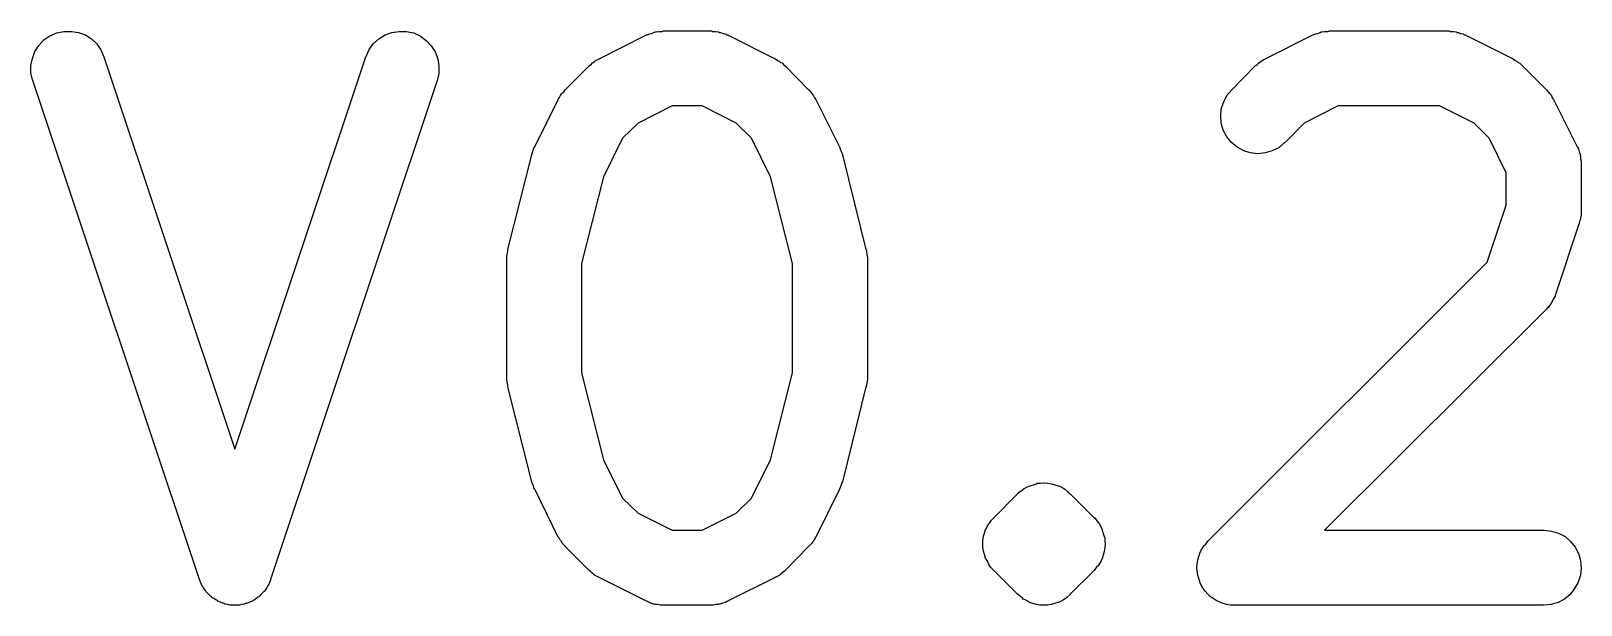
# Model space of a CAD drawing. Extents: x 195.1 to 235.6, y -143.1 to -103.
# Drawn here: x 216.068 to 219.17, y -133.027 to -131.877 of the extents above; entities that cross this region are included whole.
import ezdxf

# ---------------------------------------------------------------- set-up
doc = ezdxf.new("R2010")
doc.units = 0
doc.layers.add('BLACK', color=7, linetype='CONTINUOUS')

msp = doc.modelspace()

# ---------------------------------------------------------------- linework, layer by layer
at = {"layer": 'BLACK', "linetype": 'CONTINUOUS'}
for p, q in [((216.084, -131.906), (216.094, -131.895)), ((216.094, -131.895), (216.106, -131.887)), ((216.106, -131.887), (216.12, -131.881)), ((216.12, -131.881), (216.134, -131.878)), ((216.134, -131.878), (216.149, -131.878)), ((216.149, -131.878), (216.163, -131.88)), ((216.163, -131.88), (216.177, -131.885)), ((216.177, -131.885), (216.189, -131.893)), ((216.189, -131.893), (216.2, -131.903)), ((216.753, -131.903), (216.764, -131.893)), ((216.764, -131.893), (216.777, -131.885)), ((216.777, -131.885), (216.79, -131.88)), ((216.79, -131.88), (216.805, -131.878)), ((216.805, -131.878), (216.819, -131.878)), ((216.819, -131.878), (216.834, -131.881)), ((216.834, -131.881), (216.847, -131.887)), ((216.847, -131.887), (216.859, -131.896)), ((216.859, -131.896), (216.869, -131.907)), ((217.205, -131.933), (217.3, -131.885)), ((217.3, -131.885), (217.301, -131.885)), ((217.301, -131.885), (217.303, -131.884)), ((217.303, -131.884), (217.305, -131.883)), ((217.305, -131.883), (217.31, -131.882)), ((217.31, -131.882), (217.314, -131.88)), ((217.314, -131.88), (217.317, -131.879)), ((217.317, -131.879), (217.319, -131.879)), ((217.319, -131.879), (217.324, -131.878)), ((217.324, -131.878), (217.329, -131.878)), ((217.329, -131.878), (217.331, -131.878)), ((217.331, -131.878), (217.333, -131.877)), ((217.333, -131.877), (217.429, -131.877)), ((217.429, -131.877), (217.43, -131.877)), ((217.43, -131.877), (217.432, -131.878)), ((217.432, -131.878), (217.434, -131.878)), ((217.434, -131.878), (217.439, -131.878)), ((217.439, -131.878), (217.444, -131.879)), ((217.444, -131.879), (217.446, -131.88)), ((217.446, -131.88), (217.448, -131.88)), ((217.448, -131.88), (217.453, -131.882)), ((217.453, -131.882), (217.458, -131.883)), ((217.458, -131.883), (217.46, -131.885)), ((217.46, -131.885), (217.462, -131.885)), ((217.462, -131.885), (217.557, -131.933)), ((218.538, -131.933), (218.633, -131.885)), ((218.633, -131.885), (218.634, -131.885)), ((218.634, -131.885), (218.636, -131.884)), ((218.636, -131.884), (218.638, -131.883)), ((218.638, -131.883), (218.643, -131.882)), ((218.643, -131.882), (218.648, -131.88)), ((218.648, -131.88), (218.65, -131.879)), ((218.65, -131.879), (218.652, -131.879)), ((218.652, -131.879), (218.657, -131.878)), ((218.657, -131.878), (218.662, -131.878)), ((218.662, -131.878), (218.664, -131.878)), ((218.664, -131.878), (218.667, -131.877)), ((218.667, -131.877), (218.905, -131.877)), ((218.905, -131.877), (218.906, -131.877)), ((218.906, -131.877), (218.908, -131.878)), ((218.908, -131.878), (218.91, -131.878)), ((218.91, -131.878), (218.915, -131.878)), ((218.915, -131.878), (218.92, -131.879)), ((218.92, -131.879), (218.922, -131.88)), ((218.922, -131.88), (218.925, -131.88)), ((218.925, -131.88), (218.929, -131.882)), ((218.929, -131.882), (218.934, -131.883)), ((218.934, -131.883), (218.936, -131.885)), ((218.936, -131.885), (218.938, -131.885)), ((218.938, -131.885), (219.034, -131.933)), ((216.071, -131.932), (216.076, -131.918)), ((216.076, -131.918), (216.084, -131.906)), ((216.2, -131.903), (216.208, -131.915)), ((216.208, -131.915), (216.214, -131.929)), ((216.738, -131.929), (216.739, -131.928)), ((216.739, -131.928), (216.745, -131.914)), ((216.745, -131.914), (216.753, -131.903)), ((216.869, -131.907), (216.877, -131.919)), ((216.877, -131.919), (216.882, -131.933)), ((216.068, -131.946), (216.071, -131.932)), ((216.068, -131.961), (216.068, -131.946)), ((216.214, -131.929), (216.476, -132.715)), ((216.476, -132.715), (216.738, -131.929)), ((216.882, -131.933), (216.884, -131.947)), ((216.884, -131.947), (216.884, -131.962)), ((217.137, -131.995), (217.185, -131.947)), ((217.185, -131.947), (217.186, -131.946)), ((217.186, -131.946), (217.189, -131.944)), ((217.189, -131.944), (217.192, -131.941)), ((217.192, -131.941), (217.195, -131.939)), ((217.195, -131.939), (217.197, -131.937)), ((217.197, -131.937), (217.201, -131.935)), ((217.201, -131.935), (217.205, -131.933)), ((217.557, -131.933), (217.558, -131.933)), ((217.558, -131.933), (217.562, -131.936)), ((217.562, -131.936), (217.566, -131.938)), ((217.566, -131.938), (217.568, -131.94)), ((217.568, -131.94), (217.571, -131.941)), ((217.571, -131.941), (217.574, -131.944)), ((217.574, -131.944), (217.577, -131.947)), ((217.577, -131.947), (217.624, -131.995)), ((218.471, -131.995), (218.518, -131.947)), ((218.518, -131.947), (218.519, -131.946)), ((218.519, -131.946), (218.522, -131.944)), ((218.522, -131.944), (218.525, -131.941)), ((218.525, -131.941), (218.528, -131.939)), ((218.528, -131.939), (218.531, -131.937)), ((218.531, -131.937), (218.534, -131.935)), ((218.534, -131.935), (218.538, -131.933)), ((219.034, -131.933), (219.034, -131.933)), ((219.034, -131.933), (219.038, -131.936)), ((219.038, -131.936), (219.042, -131.938)), ((219.042, -131.938), (219.044, -131.94)), ((219.044, -131.94), (219.047, -131.941)), ((219.047, -131.941), (219.05, -131.944)), ((219.05, -131.944), (219.053, -131.947)), ((219.053, -131.947), (219.101, -131.995)), ((216.071, -131.975), (216.068, -131.961)), ((216.072, -131.976), (216.071, -131.975)), ((216.405, -132.976), (216.072, -131.976)), ((216.881, -131.976), (216.547, -132.976)), ((216.884, -131.962), (216.881, -131.976)), ((217.076, -132.109), (217.123, -132.014)), ((217.123, -132.014), (217.124, -132.013)), ((217.124, -132.013), (217.126, -132.01)), ((217.126, -132.01), (217.128, -132.006)), ((217.128, -132.006), (217.13, -132.003)), ((217.13, -132.003), (217.132, -132.001)), ((217.132, -132.001), (217.135, -131.998)), ((217.135, -131.998), (217.137, -131.995)), ((217.624, -131.995), (217.625, -131.995)), ((217.625, -131.995), (217.628, -131.999)), ((217.628, -131.999), (217.631, -132.002)), ((217.631, -132.002), (217.632, -132.004)), ((217.632, -132.004), (217.634, -132.007)), ((217.634, -132.007), (217.636, -132.011)), ((217.636, -132.011), (217.639, -132.014)), ((217.639, -132.014), (217.686, -132.109)), ((218.45, -132.033), (218.455, -132.019)), ((218.455, -132.019), (218.461, -132.006)), ((218.461, -132.006), (218.471, -131.995)), ((219.101, -131.995), (219.101, -131.995)), ((219.101, -131.995), (219.104, -131.999)), ((219.104, -131.999), (219.107, -132.002)), ((219.107, -132.002), (219.109, -132.004)), ((219.109, -132.004), (219.111, -132.007)), ((219.111, -132.007), (219.112, -132.011)), ((219.112, -132.011), (219.115, -132.014)), ((219.115, -132.014), (219.162, -132.109)), ((217.351, -132.027), (217.283, -132.062)), ((217.411, -132.027), (217.351, -132.027)), ((217.479, -132.062), (217.411, -132.027)), ((218.449, -132.047), (218.45, -132.033)), ((218.45, -132.062), (218.449, -132.047)), ((218.684, -132.027), (218.616, -132.062)), ((218.887, -132.027), (218.684, -132.027)), ((218.956, -132.062), (218.887, -132.027)), ((217.283, -132.062), (217.252, -132.092)), ((217.51, -132.092), (217.479, -132.062)), ((218.454, -132.076), (218.45, -132.062)), ((218.461, -132.089), (218.454, -132.076)), ((218.616, -132.062), (218.577, -132.101)), ((218.986, -132.092), (218.956, -132.062)), ((217.073, -132.116), (217.075, -132.11)), ((217.075, -132.11), (217.076, -132.11)), ((217.076, -132.11), (217.076, -132.109)), ((217.252, -132.092), (217.214, -132.169)), ((217.548, -132.169), (217.51, -132.092)), ((217.686, -132.109), (217.687, -132.11)), ((217.687, -132.11), (217.687, -132.111)), ((217.687, -132.111), (217.687, -132.111)), ((217.687, -132.111), (217.689, -132.117)), ((218.47, -132.1), (218.461, -132.089)), ((218.482, -132.11), (218.47, -132.1)), ((218.495, -132.117), (218.482, -132.11)), ((218.565, -132.111), (218.552, -132.117)), ((218.576, -132.101), (218.565, -132.111)), ((218.577, -132.101), (218.576, -132.101)), ((219.02, -132.161), (218.986, -132.092)), ((219.162, -132.109), (219.163, -132.11)), ((219.163, -132.11), (219.164, -132.112)), ((219.164, -132.112), (219.165, -132.114)), ((219.165, -132.114), (219.166, -132.119)), ((217.022, -132.315), (217.07, -132.125)), ((217.07, -132.124), (217.07, -132.123)), ((217.07, -132.123), (217.071, -132.123)), ((217.07, -132.125), (217.07, -132.124)), ((217.071, -132.123), (217.073, -132.116)), ((217.689, -132.117), (217.692, -132.124)), ((217.692, -132.124), (217.692, -132.124)), ((217.692, -132.124), (217.692, -132.125)), ((217.692, -132.125), (217.739, -132.315)), ((218.508, -132.121), (218.495, -132.117)), ((218.523, -132.123), (218.508, -132.121)), ((218.538, -132.121), (218.523, -132.123)), ((218.552, -132.117), (218.538, -132.121)), ((219.166, -132.119), (219.168, -132.124)), ((219.168, -132.124), (219.168, -132.126)), ((219.168, -132.126), (219.169, -132.128)), ((219.169, -132.128), (219.169, -132.133)), ((219.169, -132.133), (219.17, -132.138)), ((219.17, -132.138), (219.17, -132.141)), ((219.17, -132.141), (219.17, -132.143)), ((219.17, -132.143), (219.17, -132.238)), ((217.214, -132.169), (217.17, -132.343)), ((217.592, -132.343), (217.548, -132.169)), ((219.02, -132.226), (219.02, -132.161)), ((218.982, -132.34), (219.02, -132.226)), ((219.17, -132.238), (219.17, -132.239)), ((219.166, -132.262), (219.119, -132.405)), ((219.167, -132.258), (219.166, -132.262)), ((219.169, -132.254), (219.167, -132.258)), ((219.17, -132.248), (219.169, -132.251)), ((219.169, -132.251), (219.169, -132.254)), ((219.17, -132.239), (219.17, -132.243)), ((219.17, -132.243), (219.17, -132.248)), ((217.02, -132.33), (217.021, -132.324)), ((217.02, -132.331), (217.02, -132.33)), ((217.02, -132.332), (217.02, -132.331)), ((217.021, -132.324), (217.022, -132.318)), ((217.022, -132.316), (217.022, -132.315)), ((217.022, -132.318), (217.022, -132.316)), ((217.739, -132.315), (217.74, -132.316)), ((217.74, -132.316), (217.74, -132.317)), ((217.74, -132.317), (217.74, -132.319)), ((217.74, -132.319), (217.741, -132.325)), ((217.741, -132.325), (217.742, -132.331)), ((217.742, -132.331), (217.742, -132.332)), ((217.02, -132.333), (217.02, -132.332)), ((217.02, -132.571), (217.02, -132.333)), ((217.17, -132.343), (217.17, -132.562)), ((217.592, -132.562), (217.592, -132.343)), ((217.742, -132.332), (217.742, -132.333)), ((217.742, -132.333), (217.742, -132.571)), ((218.423, -132.899), (218.982, -132.34)), ((219.11, -132.423), (219.107, -132.427)), ((219.111, -132.421), (219.11, -132.423)), ((219.112, -132.419), (219.111, -132.421)), ((219.114, -132.414), (219.112, -132.419)), ((219.117, -132.41), (219.114, -132.414)), ((219.118, -132.408), (219.117, -132.41)), ((219.119, -132.405), (219.118, -132.406)), ((219.118, -132.406), (219.118, -132.408)), ((219.101, -132.434), (218.657, -132.877)), ((219.102, -132.432), (219.101, -132.434)), ((219.104, -132.431), (219.102, -132.432)), ((219.107, -132.427), (219.104, -132.431)), ((217.02, -132.573), (217.02, -132.571)), ((217.02, -132.574), (217.02, -132.573)), ((217.021, -132.58), (217.02, -132.574)), ((217.17, -132.562), (217.214, -132.736)), ((217.548, -132.736), (217.592, -132.562)), ((217.742, -132.575), (217.741, -132.581)), ((217.742, -132.571), (217.742, -132.572)), ((217.742, -132.572), (217.742, -132.574)), ((217.742, -132.574), (217.742, -132.575)), ((217.022, -132.586), (217.021, -132.58)), ((217.022, -132.587), (217.022, -132.586)), ((217.022, -132.589), (217.022, -132.587)), ((217.022, -132.59), (217.022, -132.589)), ((217.07, -132.78), (217.022, -132.59)), ((217.739, -132.59), (217.692, -132.78)), ((217.74, -132.588), (217.739, -132.59)), ((217.741, -132.581), (217.74, -132.587)), ((217.74, -132.587), (217.74, -132.588)), ((217.214, -132.736), (217.252, -132.813)), ((217.51, -132.813), (217.548, -132.736)), ((217.07, -132.781), (217.07, -132.78)), ((217.07, -132.78), (217.07, -132.78)), ((217.073, -132.787), (217.07, -132.781)), ((217.075, -132.794), (217.073, -132.787)), ((217.075, -132.795), (217.075, -132.794)), ((217.075, -132.794), (217.075, -132.794)), ((217.076, -132.795), (217.075, -132.795)), ((217.123, -132.891), (217.076, -132.795)), ((217.686, -132.795), (217.639, -132.891)), ((217.689, -132.788), (217.686, -132.795)), ((217.686, -132.795), (217.686, -132.795)), ((217.686, -132.795), (217.686, -132.795)), ((217.691, -132.782), (217.689, -132.788)), ((217.692, -132.781), (217.691, -132.781)), ((217.691, -132.781), (217.691, -132.782)), ((217.692, -132.78), (217.692, -132.781)), ((218.048, -132.799), (218.054, -132.795)), ((218.054, -132.794), (218.061, -132.791)), ((218.054, -132.795), (218.054, -132.794)), ((218.054, -132.794), (218.054, -132.794)), ((218.054, -132.794), (218.054, -132.794)), ((218.054, -132.794), (218.054, -132.794)), ((218.061, -132.791), (218.067, -132.788)), ((218.067, -132.788), (218.074, -132.786)), ((218.067, -132.788), (218.067, -132.788)), ((218.067, -132.788), (218.067, -132.788)), ((218.067, -132.788), (218.067, -132.788)), ((218.067, -132.788), (218.067, -132.788)), ((218.074, -132.786), (218.081, -132.784)), ((218.081, -132.784), (218.081, -132.783)), ((218.081, -132.783), (218.081, -132.783)), ((218.081, -132.783), (218.081, -132.783)), ((218.081, -132.783), (218.088, -132.783)), ((218.081, -132.784), (218.081, -132.784)), ((218.088, -132.783), (218.095, -132.782)), ((218.095, -132.782), (218.096, -132.782)), ((218.096, -132.782), (218.096, -132.782)), ((218.096, -132.782), (218.096, -132.782)), ((218.096, -132.782), (218.096, -132.782)), ((218.096, -132.782), (218.103, -132.783)), ((218.103, -132.783), (218.11, -132.784)), ((218.11, -132.784), (218.11, -132.784)), ((218.11, -132.784), (218.11, -132.784)), ((218.11, -132.784), (218.11, -132.784)), ((218.11, -132.784), (218.111, -132.784)), ((218.111, -132.784), (218.117, -132.786)), ((218.117, -132.786), (218.117, -132.786)), ((218.117, -132.786), (218.124, -132.788)), ((218.124, -132.788), (218.124, -132.788)), ((218.124, -132.788), (218.124, -132.788)), ((218.124, -132.788), (218.124, -132.788)), ((218.124, -132.788), (218.125, -132.788)), ((218.125, -132.788), (218.131, -132.791)), ((218.131, -132.791), (218.137, -132.795)), ((218.137, -132.795), (218.137, -132.795)), ((218.137, -132.795), (218.137, -132.795)), ((218.137, -132.795), (218.137, -132.795)), ((218.137, -132.795), (218.137, -132.795)), ((218.137, -132.795), (218.143, -132.8)), ((217.252, -132.813), (217.283, -132.843)), ((217.479, -132.843), (217.51, -132.813)), ((217.995, -132.852), (218.042, -132.804)), ((218.042, -132.804), (218.043, -132.804)), ((218.043, -132.803), (218.048, -132.799)), ((218.043, -132.804), (218.043, -132.803)), ((218.043, -132.804), (218.043, -132.804)), ((218.043, -132.804), (218.043, -132.804)), ((218.043, -132.804), (218.043, -132.804)), ((218.043, -132.804), (218.043, -132.804)), ((218.043, -132.804), (218.043, -132.804)), ((218.143, -132.8), (218.148, -132.804)), ((218.148, -132.804), (218.196, -132.852)), ((217.283, -132.843), (217.351, -132.877)), ((217.411, -132.877), (217.479, -132.843)), ((217.986, -132.863), (217.99, -132.857)), ((217.99, -132.857), (217.995, -132.852)), ((218.196, -132.852), (218.196, -132.852)), ((218.196, -132.852), (218.196, -132.852)), ((218.196, -132.852), (218.196, -132.852)), ((218.196, -132.852), (218.197, -132.852)), ((218.197, -132.852), (218.201, -132.858)), ((218.201, -132.858), (218.205, -132.863)), ((217.351, -132.877), (217.411, -132.877)), ((217.974, -132.889), (217.976, -132.883)), ((217.974, -132.89), (217.974, -132.889)), ((217.976, -132.883), (217.978, -132.876)), ((217.978, -132.876), (217.979, -132.876)), ((217.979, -132.875), (217.982, -132.869)), ((217.979, -132.876), (217.979, -132.875)), ((217.982, -132.869), (217.985, -132.863)), ((217.985, -132.863), (217.985, -132.863)), ((217.985, -132.863), (217.986, -132.863)), ((218.205, -132.863), (218.206, -132.864)), ((218.206, -132.864), (218.206, -132.864)), ((218.206, -132.864), (218.209, -132.87)), ((218.209, -132.87), (218.212, -132.876)), ((218.212, -132.876), (218.212, -132.877)), ((218.212, -132.877), (218.212, -132.877)), ((218.212, -132.877), (218.214, -132.884)), ((218.214, -132.884), (218.216, -132.89)), ((218.657, -132.877), (219.095, -132.877)), ((219.095, -132.877), (219.096, -132.877)), ((219.096, -132.877), (219.111, -132.879)), ((219.111, -132.879), (219.125, -132.883)), ((219.125, -132.883), (219.138, -132.89)), ((217.126, -132.894), (217.123, -132.891)), ((217.128, -132.898), (217.126, -132.894)), ((217.13, -132.9), (217.128, -132.898)), ((217.131, -132.903), (217.13, -132.9)), ((217.134, -132.906), (217.131, -132.903)), ((217.137, -132.909), (217.134, -132.906)), ((217.137, -132.91), (217.137, -132.909)), ((217.185, -132.958), (217.137, -132.91)), ((217.624, -132.91), (217.577, -132.958)), ((217.627, -132.907), (217.624, -132.91)), ((217.63, -132.904), (217.627, -132.907)), ((217.632, -132.901), (217.63, -132.904)), ((217.634, -132.899), (217.632, -132.901)), ((217.636, -132.895), (217.634, -132.899)), ((217.638, -132.892), (217.636, -132.895)), ((217.639, -132.891), (217.638, -132.892)), ((217.973, -132.897), (217.974, -132.89)), ((217.973, -132.904), (217.973, -132.897)), ((217.973, -132.911), (217.973, -132.904)), ((217.973, -132.904), (217.973, -132.904)), ((217.973, -132.904), (217.973, -132.904)), ((217.974, -132.919), (217.973, -132.911)), ((217.974, -132.89), (217.974, -132.89)), ((217.976, -132.926), (217.974, -132.919)), ((217.974, -132.919), (217.974, -132.919)), ((217.974, -132.919), (217.974, -132.919)), ((218.216, -132.92), (218.214, -132.927)), ((218.216, -132.89), (218.217, -132.891)), ((218.217, -132.912), (218.216, -132.92)), ((218.216, -132.92), (218.216, -132.92)), ((218.216, -132.92), (218.216, -132.92)), ((218.217, -132.891), (218.217, -132.891)), ((218.217, -132.891), (218.217, -132.898)), ((218.217, -132.898), (218.218, -132.905)), ((218.218, -132.906), (218.217, -132.912)), ((218.218, -132.905), (218.218, -132.905)), ((218.218, -132.905), (218.218, -132.906)), ((218.407, -132.923), (218.41, -132.917)), ((218.41, -132.917), (218.414, -132.911)), ((218.414, -132.91), (218.419, -132.905)), ((218.414, -132.911), (218.414, -132.91)), ((218.414, -132.911), (218.414, -132.911)), ((218.419, -132.905), (218.423, -132.899)), ((219.138, -132.89), (219.149, -132.9)), ((219.149, -132.9), (219.158, -132.911)), ((219.158, -132.911), (219.165, -132.924)), ((217.978, -132.933), (217.976, -132.926)), ((217.982, -132.939), (217.978, -132.933)), ((217.978, -132.933), (217.978, -132.933)), ((217.978, -132.933), (217.978, -132.933)), ((217.985, -132.946), (217.982, -132.939)), ((217.989, -132.952), (217.985, -132.946)), ((217.985, -132.946), (217.985, -132.946)), ((217.985, -132.946), (217.985, -132.946)), ((218.205, -132.947), (218.2, -132.952)), ((218.209, -132.94), (218.205, -132.946)), ((218.205, -132.946), (218.205, -132.947)), ((218.205, -132.947), (218.205, -132.947)), ((218.212, -132.934), (218.209, -132.94)), ((218.214, -132.927), (218.212, -132.934)), ((218.212, -132.934), (218.212, -132.934)), ((218.212, -132.934), (218.212, -132.934)), ((218.401, -132.952), (218.402, -132.945)), ((218.402, -132.945), (218.403, -132.938)), ((218.403, -132.937), (218.405, -132.93)), ((218.403, -132.938), (218.403, -132.937)), ((218.403, -132.937), (218.403, -132.937)), ((218.405, -132.93), (218.407, -132.924)), ((218.407, -132.924), (218.407, -132.923)), ((218.407, -132.923), (218.407, -132.923)), ((219.165, -132.924), (219.169, -132.938)), ((219.169, -132.938), (219.17, -132.953)), ((216.407, -132.981), (216.405, -132.976)), ((216.409, -132.986), (216.407, -132.981)), ((216.545, -132.982), (216.543, -132.987)), ((216.547, -132.977), (216.545, -132.982)), ((216.547, -132.976), (216.547, -132.977)), ((217.188, -132.96), (217.185, -132.958)), ((217.191, -132.963), (217.188, -132.96)), ((217.194, -132.965), (217.191, -132.963)), ((217.196, -132.967), (217.194, -132.965)), ((217.2, -132.969), (217.196, -132.967)), ((217.204, -132.971), (217.2, -132.969)), ((217.205, -132.972), (217.204, -132.971)), ((217.3, -133.019), (217.205, -132.972)), ((217.557, -132.972), (217.462, -133.019)), ((217.561, -132.97), (217.557, -132.972)), ((217.565, -132.968), (217.561, -132.97)), ((217.567, -132.966), (217.565, -132.968)), ((217.57, -132.964), (217.567, -132.966)), ((217.573, -132.961), (217.57, -132.964)), ((217.576, -132.959), (217.573, -132.961)), ((217.577, -132.958), (217.576, -132.959)), ((217.994, -132.957), (217.989, -132.952)), ((217.995, -132.958), (217.994, -132.957)), ((217.994, -132.957), (217.994, -132.957)), ((217.994, -132.957), (217.994, -132.957)), ((217.994, -132.957), (217.994, -132.957)), ((218.042, -133.005), (217.995, -132.958)), ((218.196, -132.958), (218.148, -133.005)), ((218.2, -132.952), (218.196, -132.958)), ((218.402, -132.959), (218.401, -132.952)), ((218.401, -132.952), (218.401, -132.952)), ((218.401, -132.952), (218.401, -132.952)), ((218.403, -132.966), (218.402, -132.959)), ((218.403, -132.967), (218.403, -132.966)), ((218.405, -132.974), (218.403, -132.967)), ((218.403, -132.967), (218.403, -132.967)), ((218.407, -132.98), (218.405, -132.974)), ((218.407, -132.981), (218.407, -132.98)), ((218.41, -132.987), (218.407, -132.981)), ((218.407, -132.981), (218.407, -132.981)), ((219.164, -132.981), (219.157, -132.994)), ((219.169, -132.967), (219.164, -132.981)), ((219.17, -132.953), (219.169, -132.967)), ((216.41, -132.988), (216.409, -132.986)), ((216.411, -132.989), (216.41, -132.988)), ((216.414, -132.994), (216.411, -132.989)), ((216.417, -132.998), (216.414, -132.994)), ((216.418, -133), (216.417, -132.998)), ((216.419, -133.001), (216.418, -133)), ((216.423, -133.005), (216.419, -133.001)), ((216.427, -133.009), (216.423, -133.005)), ((216.429, -133.01), (216.427, -133.009)), ((216.43, -133.012), (216.429, -133.01)), ((216.434, -133.014), (216.43, -133.012)), ((216.521, -133.012), (216.517, -133.015)), ((216.523, -133.011), (216.521, -133.012)), ((216.525, -133.009), (216.523, -133.011)), ((216.528, -133.006), (216.525, -133.009)), ((216.532, -133.002), (216.528, -133.006)), ((216.534, -133), (216.532, -133.002)), ((216.535, -132.999), (216.534, -133)), ((216.538, -132.995), (216.535, -132.999)), ((216.541, -132.99), (216.538, -132.995)), ((216.542, -132.988), (216.541, -132.99)), ((216.543, -132.987), (216.542, -132.988)), ((218.048, -133.01), (218.042, -133.005)), ((218.053, -133.014), (218.048, -133.01)), ((218.142, -133.011), (218.137, -133.015)), ((218.148, -133.006), (218.142, -133.011)), ((218.148, -133.005), (218.148, -133.006)), ((218.148, -133.006), (218.148, -133.006)), ((218.148, -133.006), (218.148, -133.006)), ((218.148, -133.006), (218.148, -133.006)), ((218.148, -133.006), (218.148, -133.006)), ((218.148, -133.006), (218.148, -133.006)), ((218.148, -133.006), (218.148, -133.006)), ((218.413, -132.993), (218.41, -132.987)), ((218.414, -132.994), (218.413, -132.993)), ((218.418, -132.999), (218.414, -132.994)), ((218.414, -132.994), (218.414, -132.994)), ((218.423, -133.005), (218.418, -132.999)), ((218.428, -133.01), (218.423, -133.005)), ((218.423, -133.005), (218.423, -133.005)), ((218.423, -133.005), (218.423, -133.005)), ((218.434, -133.014), (218.428, -133.01)), ((219.148, -133.006), (219.137, -133.015)), ((219.157, -132.994), (219.148, -133.006)), ((216.439, -133.017), (216.434, -133.014)), ((216.441, -133.018), (216.439, -133.017)), ((216.442, -133.019), (216.441, -133.018)), ((216.447, -133.021), (216.442, -133.019)), ((216.452, -133.023), (216.447, -133.021)), ((216.454, -133.024), (216.452, -133.023)), ((216.456, -133.025), (216.454, -133.024)), ((216.461, -133.026), (216.456, -133.025)), ((216.466, -133.027), (216.461, -133.026)), ((216.468, -133.027), (216.466, -133.027)), ((216.47, -133.027), (216.468, -133.027)), ((216.476, -133.027), (216.47, -133.027)), ((216.481, -133.027), (216.476, -133.027)), ((216.483, -133.027), (216.481, -133.027)), ((216.485, -133.027), (216.483, -133.027)), ((216.49, -133.026), (216.485, -133.027)), ((216.495, -133.025), (216.49, -133.026)), ((216.497, -133.024), (216.495, -133.025)), ((216.499, -133.024), (216.497, -133.024)), ((216.504, -133.022), (216.499, -133.024)), ((216.509, -133.02), (216.504, -133.022)), ((216.511, -133.019), (216.509, -133.02)), ((216.513, -133.018), (216.511, -133.019)), ((216.517, -133.015), (216.513, -133.018)), ((217.302, -133.02), (217.3, -133.019)), ((217.304, -133.021), (217.302, -133.02)), ((217.309, -133.023), (217.304, -133.021)), ((217.313, -133.025), (217.309, -133.023)), ((217.316, -133.025), (217.313, -133.025)), ((217.318, -133.026), (217.316, -133.025)), ((217.323, -133.026), (217.318, -133.026)), ((217.328, -133.027), (217.323, -133.026)), ((217.33, -133.027), (217.328, -133.027)), ((217.332, -133.027), (217.33, -133.027)), ((217.333, -133.027), (217.332, -133.027)), ((217.429, -133.027), (217.333, -133.027)), ((217.431, -133.027), (217.429, -133.027)), ((217.433, -133.027), (217.431, -133.027)), ((217.438, -133.026), (217.433, -133.027)), ((217.443, -133.026), (217.438, -133.026)), ((217.445, -133.025), (217.443, -133.026)), ((217.447, -133.025), (217.445, -133.025)), ((217.452, -133.023), (217.447, -133.025)), ((217.457, -133.022), (217.452, -133.023)), ((217.459, -133.021), (217.457, -133.022)), ((217.461, -133.02), (217.459, -133.021)), ((217.462, -133.019), (217.461, -133.02)), ((218.053, -133.015), (218.053, -133.014)), ((218.053, -133.014), (218.053, -133.014)), ((218.054, -133.015), (218.053, -133.015)), ((218.053, -133.015), (218.053, -133.015)), ((218.06, -133.018), (218.054, -133.015)), ((218.066, -133.021), (218.06, -133.018)), ((218.066, -133.022), (218.066, -133.021)), ((218.066, -133.021), (218.066, -133.021)), ((218.073, -133.024), (218.066, -133.022)), ((218.066, -133.022), (218.066, -133.022)), ((218.066, -133.022), (218.066, -133.022)), ((218.08, -133.026), (218.073, -133.024)), ((218.087, -133.027), (218.08, -133.026)), ((218.08, -133.026), (218.08, -133.026)), ((218.08, -133.026), (218.08, -133.026)), ((218.08, -133.026), (218.08, -133.026)), ((218.08, -133.026), (218.08, -133.026)), ((218.094, -133.027), (218.087, -133.027)), ((218.095, -133.027), (218.094, -133.027)), ((218.102, -133.027), (218.095, -133.027)), ((218.095, -133.027), (218.095, -133.027)), ((218.095, -133.027), (218.095, -133.027)), ((218.095, -133.027), (218.095, -133.027)), ((218.109, -133.026), (218.102, -133.027)), ((218.11, -133.026), (218.109, -133.026)), ((218.109, -133.026), (218.109, -133.026)), ((218.109, -133.026), (218.109, -133.026)), ((218.109, -133.026), (218.109, -133.026)), ((218.116, -133.024), (218.11, -133.026)), ((218.123, -133.022), (218.116, -133.024)), ((218.124, -133.022), (218.123, -133.022)), ((218.123, -133.022), (218.123, -133.022)), ((218.123, -133.022), (218.123, -133.022)), ((218.123, -133.022), (218.123, -133.022)), ((218.13, -133.019), (218.124, -133.022)), ((218.136, -133.015), (218.13, -133.019)), ((218.137, -133.015), (218.136, -133.015)), ((218.136, -133.015), (218.136, -133.015)), ((218.136, -133.015), (218.136, -133.015)), ((218.136, -133.015), (218.136, -133.015)), ((218.44, -133.018), (218.434, -133.014)), ((218.434, -133.014), (218.434, -133.014)), ((218.434, -133.014), (218.434, -133.014)), ((218.447, -133.021), (218.44, -133.018)), ((218.454, -133.024), (218.447, -133.021)), ((218.447, -133.021), (218.447, -133.021)), ((218.447, -133.021), (218.447, -133.021)), ((218.461, -133.026), (218.454, -133.024)), ((218.468, -133.027), (218.461, -133.026)), ((218.461, -133.026), (218.461, -133.026)), ((218.461, -133.026), (218.461, -133.026)), ((218.475, -133.027), (218.468, -133.027)), ((218.476, -133.027), (218.475, -133.027)), ((218.475, -133.027), (218.475, -133.027)), ((218.475, -133.027), (218.475, -133.027)), ((218.475, -133.027), (218.475, -133.027)), ((219.095, -133.027), (218.476, -133.027)), ((219.11, -133.026), (219.095, -133.027)), ((219.124, -133.022), (219.11, -133.026)), ((219.137, -133.015), (219.124, -133.022))]:
    msp.add_line(p, q, dxfattribs=at)

doc.saveas('drawing.dxf')
